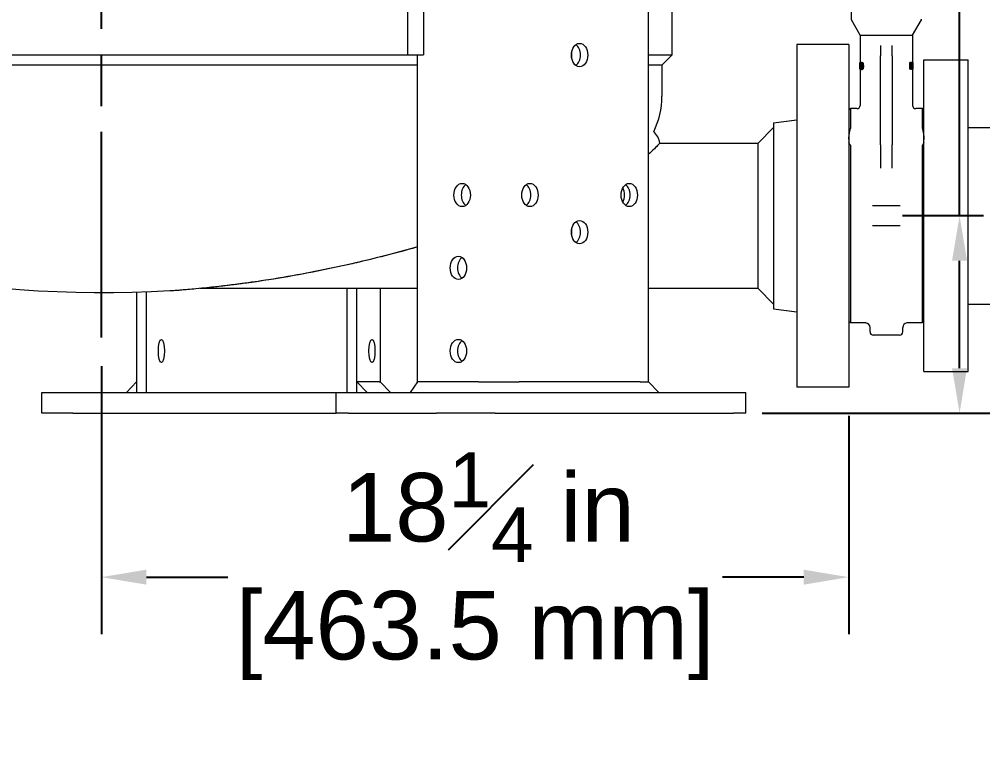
# Model space of a CAD drawing. Header units: inches. Extents: x 14 to 368, y 5 to 236.
# Drawn here: x 278.86 to 302.07, y 30.13 to 47.43 of the extents above; entities that cross this region are included whole.
import ezdxf

# ---------------------------------------------------------------- set-up
doc = ezdxf.new("R2010")
doc.units = ezdxf.units.IN
doc.header["$LTSCALE"] = 11
doc.header["$MEASUREMENT"] = 0
doc.linetypes.add('CHAIN', pattern=[0.7087, 0.4724, -0.0591, 0.1181, -0.0591])
doc.layers.add('Centerline', color=5, linetype='CHAIN', lineweight=25, true_color=0x0000ff)
doc.layers.add('Dimension (ANSI)', color=7, linetype='Continuous', lineweight=25)
doc.layers.add('Visible (ANSI)', color=7, linetype='Continuous', lineweight=50)
doc.styles.add('MEMCOR Medium', font='arial.ttf')
doc.dimstyles.new('Default (ANSI)', dxfattribs={"dimscale": 11, "dimtxt": 0.15, "dimasz": 0.098425, "dimexe": 0.125, "dimexo": 0.0625, "dimgap": 0.031496, "dimtad": 0, "dimtih": 1, "dimtoh": 1, "dimdec": 4, "dimrnd": 1e-08, "dimzin": 3, "dimdsep": 46, "dimlunit": 5, "dimtxsty": 'MEMCOR Medium', "dimcen": 0.09, "dimdle": 0.393701, "dimclrd": 256, "dimclre": 256, "dimclrt": 256, "dimadec": 0, "dimazin": 1, "dimtfac": 0.8, "dimtofl": 0, "dimtmove": 0, "dimatfit": 3, "dimfxl": 1, "dimfrac": 1, "dimtolj": 1, "dimtzin": 4, "dimlwd": -1, "dimlwe": -1, "dimarcsym": 0})

# ---------------------------------------------------------------- blocks, each defined once
blk = doc.blocks.new('*D28')
at = {"layer": 'Defpoints', "color": 0, "transparency": 16777216}
for p in [(228.48, 122.576), (280.341, 122.576), (262.91, 37.946)]:
    blk.add_point(p, dxfattribs=at)
at = {"layer": 'Dimension (ANSI)', "transparency": 16777216}
for p, q in [((279.653, 122.576), (227.105, 122.576)), ((228.48, 121.494), (228.48, 85.897)), ((228.48, 39.028), (228.48, 74.625)), ((262.223, 37.946), (227.105, 37.946))]:
    blk.add_line(p, q, dxfattribs=at)
for points in [[(228.299, 121.494), (228.66, 121.494), (228.48, 122.576)], [(228.299, 39.028), (228.66, 39.028), (228.48, 37.946)]]:
    blk.add_solid(points, dxfattribs=at)
at = {"layer": 'Dimension (ANSI)', "transparency": 16777216, "char_height": 1.65, "attachment_point": 5, "style": 'MEMCOR Medium'}
for s, insert in [('\\A1; \\fArial|b0|i0;\\H1.6500;84{\\H0.8x;\\S5#8;} in', (228.48, 81.958)), ('\\A1;[2149.6 mm]{\\P\\fArial|b0|i0;\\H1.6500;SHIPPING HEIGHT\\P\\fArial|b0|i0;\\H1.6500;REF.}', (228.48, 76.322))]:
    blk.add_mtext(s, dxfattribs=dict(at, insert=insert))
blk = doc.blocks.new('*D31')
at = {"layer": 'Defpoints', "color": 0, "transparency": 16777216}
for p in [(280.841, 39.767), (298.841, 38.571), (298.841, 33.998)]:
    blk.add_point(p, dxfattribs=at)
at = {"layer": 'Dimension (ANSI)', "transparency": 16777216}
for p, q in [((280.841, 39.079), (280.841, 32.623)), ((298.841, 37.883), (298.841, 32.623)), ((281.924, 33.998), (283.883, 33.998)), ((297.758, 33.998), (295.799, 33.998))]:
    blk.add_line(p, q, dxfattribs=at)
for points in [[(281.924, 34.178), (281.924, 33.818), (280.841, 33.998)], [(297.758, 34.178), (297.758, 33.818), (298.841, 33.998)]]:
    blk.add_solid(points, dxfattribs=at)
at = {"layer": 'Dimension (ANSI)', "transparency": 16777216, "char_height": 1.65, "attachment_point": 5, "style": 'MEMCOR Medium'}
for s, insert in [('\\A1; 18{\\H0.8x;\\S1#4;} in', (289.841, 35.681)), ('\\A1;[463.5 mm]', (289.841, 32.594))]:
    blk.add_mtext(s, dxfattribs=dict(at, insert=insert))
blk = doc.blocks.new('*D32')
at = {"layer": 'Defpoints', "color": 0, "transparency": 16777216}
for p in [(301.509, 42.696), (302.777, 42.696), (296.066, 37.946)]:
    blk.add_point(p, dxfattribs=at)
at = {"layer": 'Dimension (ANSI)', "transparency": 16777216}
for p, q in [((301.509, 42.696), (301.509, 48.29)), ((301.509, 48.29), (302.591, 48.29)), ((302.089, 42.696), (300.134, 42.696)), ((301.509, 39.028), (301.509, 41.613)), ((296.754, 37.946), (302.884, 37.946))]:
    blk.add_line(p, q, dxfattribs=at)
for points in [[(301.328, 41.613), (301.689, 41.613), (301.509, 42.696)], [(301.328, 39.028), (301.689, 39.028), (301.509, 37.946)]]:
    blk.add_solid(points, dxfattribs=at)
at = {"layer": 'Dimension (ANSI)', "transparency": 16777216, "char_height": 1.65, "attachment_point": 5, "style": 'MEMCOR Medium'}
for s, insert in [('\\A1; 4{\\H0.8x;\\S3#4;} in', (308.55, 49.971)), ('\\A1;[120.7 mm]', (308.55, 46.887))]:
    blk.add_mtext(s, dxfattribs=dict(at, insert=insert))

msp = doc.modelspace()

# ---------------------------------------------------------------- linework, layer by layer
at = {"layer": 'Centerline', "linetype": 'CHAIN', "ltscale": 0.952448}
msp.add_line((280.840911, 39.766936), (280.840911, 122.713456), dxfattribs=at)
at = {"layer": 'Visible (ANSI)', "linetype": 'Continuous', "lineweight": 18}
for p, q in [((288.213026, 59.59551), (288.213026, 46.57051)), ((288.599607, 59.59551), (288.599607, 46.57051)), ((294.591166, 46.57051), (294.591166, 53.273443)), ((294.016393, 38.69551), (294.016393, 52.887637)), ((298.899954, 47.632124), (298.899954, 47.425194)), ((299.11649, 47.044869), (298.902591, 47.415352)), ((300.376332, 47.044869), (300.59023, 47.415352)), ((299.11649, 47.044869), (300.376332, 47.044869)), ((299.11649, 47.044869), (299.11649, 46.386374)), ((300.376332, 47.044869), (300.376332, 46.382792)), ((292.169523, 46.477269), (292.169523, 46.651751)), ((297.590911, 46.82051), (297.590911, 38.57051)), ((298.840911, 46.82051), (297.590911, 46.82051)), ((298.840911, 46.82051), (298.840911, 38.57051)), ((299.608616, 46.790994), (299.608616, 46.543615)), ((299.884206, 46.543615), (299.884206, 46.790994)), ((271.118013, 46.57051), (288.213026, 46.57051)), ((288.213026, 46.57051), (288.599607, 46.57051)), ((288.457212, 38.69551), (288.457212, 46.57051)), ((292.159713, 46.57051), (292.169523, 46.57051)), ((294.016393, 46.57051), (294.591166, 46.57051)), ((294.340911, 46.32051), (294.590911, 46.57051)), ((299.608616, 45.629909), (299.608616, 46.543615)), ((299.884206, 46.543615), (299.884206, 45.629909)), ((300.651911, 38.94551), (300.651911, 46.44551)), ((300.651911, 46.44551), (301.714411, 46.44551)), ((301.714411, 38.94551), (301.714411, 46.44551)), ((288.457212, 46.32051), (271.29497, 46.32051)), ((294.340911, 46.32051), (294.016393, 46.32051)), ((294.340911, 46.32051), (294.340911, 45.571143)), ((299.104999, 46.221375), (299.104999, 46.382792)), ((299.104999, 46.382792), (299.113318, 46.382792)), ((299.104999, 46.221375), (299.11314, 46.221375)), ((299.11263, 46.308232), (299.11263, 46.307578)), ((299.11649, 46.217786), (299.11649, 45.352991)), ((299.117161, 46.386455), (299.129211, 46.386455)), ((299.117161, 46.217713), (299.129211, 46.217713)), ((299.12243, 46.306662), (299.12243, 46.307316)), ((299.12243, 46.307316), (299.134584, 46.307316)), ((299.12243, 46.306662), (299.134584, 46.306662)), ((299.134584, 46.307316), (299.134584, 46.306662)), ((299.154207, 46.386063), (299.167027, 46.386063)), ((299.154207, 46.217974), (299.167027, 46.217974)), ((300.307485, 46.221375), (300.307485, 46.382792)), ((300.320713, 46.382792), (300.307485, 46.382792)), ((300.320713, 46.221375), (300.307485, 46.221375)), ((300.320713, 46.382792), (300.337616, 46.382792)), ((300.320713, 46.382792), (300.320713, 46.221375)), ((300.337781, 46.221375), (300.320713, 46.221375)), ((300.330918, 46.23995), (300.330918, 46.364218)), ((300.338056, 46.364218), (300.330918, 46.364218)), ((300.330918, 46.23995), (300.338056, 46.23995)), ((300.354874, 46.250676), (300.342404, 46.250676)), ((300.361522, 46.363029), (300.361522, 46.382792)), ((300.373612, 46.382792), (300.361522, 46.382792)), ((300.361522, 46.221375), (300.361522, 46.241603)), ((300.373612, 46.221375), (300.361522, 46.221375)), ((300.373612, 46.382792), (300.373612, 46.221375)), ((300.373612, 46.382792), (300.379443, 46.382792)), ((300.377613, 46.221375), (300.373612, 46.221375)), ((300.376332, 46.221375), (300.376332, 45.352991)), ((300.377613, 46.221375), (300.377613, 46.360555)), ((300.386608, 46.221375), (300.377613, 46.221375)), ((300.386876, 46.382792), (300.379443, 46.382792)), ((300.387822, 46.221375), (300.386608, 46.221375)), ((300.386876, 46.382792), (300.387822, 46.382792)), ((300.386876, 46.382792), (300.386876, 46.254993)), ((300.387822, 46.221375), (300.387822, 46.382792)), ((299.608616, 44.403617), (299.608616, 45.629909)), ((299.884206, 45.629909), (299.884206, 44.403617)), ((298.840911, 45.23488), (298.880281, 45.27425)), ((298.880281, 45.27425), (298.880281, 44.80025)), ((299.037749, 45.27425), (298.880281, 45.27425)), ((300.612541, 45.27425), (300.455072, 45.27425)), ((300.612541, 44.80025), (300.612541, 45.27425)), ((300.651911, 45.23488), (300.612541, 45.27425)), ((296.655911, 44.44551), (297.030911, 44.82051)), ((297.030911, 44.936751), (297.590911, 45.00551)), ((297.030911, 44.936751), (297.030911, 40.45427)), ((301.714411, 44.82051), (302.776911, 44.82051)), ((294.291164, 44.44551), (296.655911, 44.44551)), ((296.655911, 40.94551), (296.655911, 44.44551)), ((298.880281, 44.393723), (298.880281, 40.11677)), ((299.608616, 44.403617), (299.608616, 44.195902)), ((299.884206, 44.195902), (299.884206, 44.403617)), ((300.612541, 40.11677), (300.612541, 44.393723)), ((299.608616, 44.195902), (299.608616, 43.839321)), ((299.884206, 43.839321), (299.884206, 44.195902)), ((300.078233, 42.93171), (299.414588, 42.93171)), ((292.169523, 42.214269), (292.169523, 42.388751)), ((299.414588, 42.45931), (300.078233, 42.45931)), ((281.684127, 40.863531), (281.684127, 38.44551)), ((281.925608, 38.44551), (281.925608, 40.87206)), ((282.491845, 40.900457), (282.491845, 40.88551)), ((288.457212, 40.94551), (283.209985, 40.94551)), ((286.755238, 40.94551), (286.755238, 38.44551)), ((286.996719, 38.44551), (286.996719, 40.94551)), ((287.557555, 40.94551), (287.557555, 38.69551)), ((296.655911, 40.94551), (294.016393, 40.94551)), ((296.655911, 40.94551), (297.030911, 40.57051)), ((297.030911, 40.45427), (297.590911, 40.38551)), ((301.714411, 40.57051), (302.776911, 40.57051)), ((298.840911, 40.15614), (298.880281, 40.11677)), ((300.651911, 40.15614), (300.612541, 40.11677)), ((299.25249, 40.11677), (298.880281, 40.11677)), ((299.352711, 39.900235), (299.352711, 40.00699)), ((300.140111, 39.900235), (300.140111, 40.00699)), ((300.612541, 40.11677), (300.240332, 40.11677)), ((300.061371, 39.821494), (299.431451, 39.821494)), ((300.651911, 38.94551), (301.714411, 38.94551)), ((281.684127, 38.69551), (281.442645, 38.44551)), ((281.684127, 38.69551), (281.684127, 38.44551)), ((286.996719, 38.69551), (287.2382, 38.44551)), ((286.996719, 38.44551), (286.996719, 38.69551)), ((287.534043, 38.69551), (286.996719, 38.69551)), ((287.534043, 38.69551), (287.557555, 38.69551)), ((287.557555, 38.69551), (287.807555, 38.44551)), ((288.457212, 38.69551), (288.280435, 38.44551)), ((289.92521, 38.69551), (288.457212, 38.69551)), ((289.92521, 38.69551), (290.901017, 38.69551)), ((293.814297, 38.69551), (290.901017, 38.69551)), ((293.814297, 38.69551), (294.016393, 38.69551)), ((294.016393, 38.69551), (294.266393, 38.44551)), ((298.840911, 38.57051), (297.590911, 38.57051)), ((279.40916, 38.44551), (280.150341, 38.44551)), ((279.40916, 37.94551), (279.40916, 38.44551)), ((280.150341, 38.44551), (286.496298, 38.44551)), ((286.496298, 38.44551), (286.789191, 38.44551)), ((286.496298, 37.94551), (286.496298, 38.44551)), ((286.789191, 38.44551), (288.910511, 38.44551)), ((288.910511, 38.44551), (290.324725, 38.44551)), ((290.324725, 38.44551), (296.066432, 38.44551)), ((296.066432, 38.44551), (296.359325, 38.44551)), ((296.359325, 37.94551), (296.359325, 38.44551)), ((280.150341, 37.94551), (279.40916, 37.94551)), ((280.150341, 37.94551), (286.496298, 37.94551)), ((286.789191, 37.94551), (286.496298, 37.94551)), ((286.789191, 37.94551), (288.910511, 37.94551)), ((290.324725, 37.94551), (288.910511, 37.94551)), ((290.324725, 37.94551), (296.066432, 37.94551)), ((296.359325, 37.94551), (296.066432, 37.94551))]:
    msp.add_line(p, q, dxfattribs=at)
for centre, radius, start, end in [((298.919639, 47.425194), 0.019685, 180, 210), ((300.573182, 47.425194), 0.019685, 330, 0), ((292.410911, 45.571143), 1.93, 333.7487079, 0), ((299.037749, 45.352991), 0.07874, 270, 0), ((300.455072, 45.352991), 0.07874, 180, 270), ((293.818144, 44.362806), 0.480196, 9.9175088, 47.6137449), ((280.840911, 68.16051), 27.31, 243.1173771, 273.465736), ((299.242475, 40.00699), 0.110236, 0, 84.7872163), ((300.250347, 40.00699), 0.110236, 95.2127837, 180), ((299.431451, 39.900235), 0.07874, 180, 270), ((300.061371, 39.900235), 0.07874, 270, 0)]:
    msp.add_arc(centre, radius, start, end, dxfattribs=at)
for centre, major_axis, ratio in [((292.357657, 46.56451), (0, -0.28), 0.707106781), ((289.52923, 43.19551), (0, 0.28), 0.707106781), ((291.161232, 43.19551), (0, -0.28), 0.707106781), ((293.554082, 43.19551), (0, -0.28), 0.707106781), ((292.357657, 42.30151), (0, -0.28), 0.707106781), ((289.439383, 41.44151), (0, -0.28), 0.707106781), ((282.285108, 39.44151), (0, -0.28), 0.258819045), ((287.356219, 39.44151), (0, -0.28), 0.258819045), ((289.439383, 39.44151), (0, -0.28), 0.707106781)]:
    msp.add_ellipse(centre, major_axis=major_axis, ratio=ratio, dxfattribs=at)
for centre, major_axis, ratio, start_param, end_param in [((292.18088, 46.56451), (0, 0.28), 0.707106781, 3.604362771, 5.820415189), ((299.746411, 46.134938), (0, -1.250555), 0.513157895, 1.639970843, 1.752203535), ((299.746411, 46.175769), (0, -1.261514), 0.508700102, 1.633638122, 1.735648977), ((289.706007, 43.19551), (0, -0.28), 0.707106781, 3.604362771, 5.820415189), ((290.984456, 43.19551), (0, 0.28), 0.707106781, 3.604362771, 5.820415189), ((293.377305, 43.19551), (0, 0.28), 0.707106781, 3.604362771, 5.820415189), ((293.24154, 43.19551), (0, -0.28), 0.707106781, 0.909644844, 2.23194781), ((292.18088, 42.30151), (0, 0.28), 0.707106781, 3.604362771, 5.820415189), ((289.61616, 41.44151), (0, -0.28), 0.707106781, 3.604362771, 5.820415189), ((289.61616, 39.44151), (0, -0.28), 0.707106781, 3.604362771, 5.820415189)]:
    msp.add_ellipse(centre, major_axis=major_axis, ratio=ratio, start_param=start_param, end_param=end_param, dxfattribs=at)
for points, knots in [([(299.11263, 46.307578), (299.111826, 46.305098), (299.111142, 46.301974), (299.109976, 46.293681), (299.109632, 46.289198), (299.109093, 46.280064), (299.108933, 46.274511), (299.10889, 46.267778), (299.108887, 46.26688), (299.108887, 46.265981)], [-0.1141172622, -0.1141172622, -0.1141172622, -0.1141172622, -0.0842587002, -0.0842587002, -0.0513865415, -0.0513865415, -0.006850061, -0.006850061, 0, 0, 0, 0]), ([(299.108887, 46.265981), (299.108887, 46.259528), (299.109008, 46.253266), (299.109471, 46.243444), (299.109781, 46.23815), (299.110509, 46.232488), (299.110571, 46.232028), (299.110636, 46.231578)], [-0.1461756308, -0.1461756308, -0.1461756308, -0.1461756308, -0.0598500583, -0.0598500583, -0.0049709643, -0.0049709643, 0, 0, 0, 0]), ([(299.117161, 46.386455), (299.115836, 46.386455), (299.114624, 46.385566), (299.112339, 46.380769), (299.111606, 46.377073), (299.110582, 46.370581), (299.11017, 46.366714), (299.109576, 46.357672), (299.109419, 46.352783), (299.109356, 46.346418), (299.109351, 46.345181), (299.109351, 46.343942)], [-0.1536293437, -0.1536293437, -0.1536293437, -0.1536293437, -0.1228049665, -0.1228049665, -0.0869939826, -0.0869939826, -0.0486652906, -0.0486652906, -0.0094351985, -0.0094351985, 0, 0, 0, 0]), ([(299.109351, 46.343942), (299.109351, 46.339993), (299.109404, 46.336027), (299.10971, 46.327634), (299.10996, 46.324588), (299.110648, 46.317442), (299.111399, 46.313139), (299.112377, 46.309182), (299.112502, 46.308701), (299.11263, 46.308232)], [-0.08932101617, -0.08932101617, -0.08932101617, -0.08932101617, -0.07483779907, -0.07483779907, -0.05722986239, -0.05722986239, -0.00716309332, -0.00716309332, 0, 0, 0, 0]), ([(299.110636, 46.231578), (299.111263, 46.227178), (299.112048, 46.223958), (299.113753, 46.219912), (299.114873, 46.218037), (299.116836, 46.217725), (299.116998, 46.217713), (299.117161, 46.217713)], [-0.1691626252, -0.1691626252, -0.1691626252, -0.1691626252, -0.0777692258, -0.0777692258, -0.0063317527, -0.0063317527, 0, 0, 0, 0]), ([(299.111782, 46.26755), (299.111782, 46.271746), (299.111857, 46.275902), (299.112148, 46.282436), (299.112362, 46.286352), (299.113327, 46.295251), (299.113992, 46.299024), (299.114824, 46.302084)], [-0.145313892, -0.145313892, -0.145313892, -0.145313892, -0.0821291141, -0.0821291141, -0.0427189987, -0.0427189987, 0, 0, 0, 0]), ([(299.117213, 46.233802), (299.116377, 46.233802), (299.115601, 46.234502), (299.114256, 46.237674), (299.113721, 46.239906), (299.112849, 46.245322), (299.112455, 46.248713), (299.111893, 46.257698), (299.111782, 46.262591), (299.111782, 46.26755)], [-0.1550472175, -0.1550472175, -0.1550472175, -0.1550472175, -0.1129977614, -0.1129977614, -0.0739776979, -0.0739776979, -0.0377925087, -0.0377925087, 0, 0, 0, 0]), ([(299.112362, 46.346428), (299.112362, 46.349774), (299.112441, 46.353085), (299.112812, 46.358719), (299.113055, 46.360954), (299.113644, 46.364486), (299.114084, 46.366654), (299.115495, 46.369874), (299.116292, 46.370497), (299.117135, 46.370497)], [-0.1536802807, -0.1536802807, -0.1536802807, -0.1536802807, -0.1054045023, -0.1054045023, -0.0655494309, -0.0655494309, -0.0327672109, -0.0327672109, 0, 0, 0, 0]), ([(299.114966, 46.322882), (299.114351, 46.324838), (299.113784, 46.327222), (299.11293, 46.332829), (299.112739, 46.335194), (299.112437, 46.339923), (299.112362, 46.343162), (299.112362, 46.346428)], [-0.05396570063, -0.05396570063, -0.05396570063, -0.05396570063, -0.03889905243, -0.03889905243, -0.02488516173, -0.02488516173, 0, 0, 0, 0]), ([(299.114824, 46.302084), (299.115656, 46.300204), (299.11654, 46.298345), (299.118116, 46.295285), (299.118901, 46.293696), (299.119546, 46.292012)], [-0.06500045447, -0.06500045447, -0.06500045447, -0.06500045447, -0.02633218557, -0.02633218557, 0, 0, 0, 0]), ([(299.119518, 46.31281), (299.118311, 46.314606), (299.117287, 46.316943), (299.116039, 46.319857), (299.115385, 46.321588), (299.114966, 46.322882)], [-0.02960767944, -0.02960767944, -0.02960767944, -0.02960767944, -0.02043190857, -0.02043190857, 0, 0, 0, 0]), ([(299.117135, 46.370497), (299.117605, 46.370497), (299.118091, 46.370317), (299.11902, 46.369501), (299.119462, 46.36891), (299.120719, 46.366443), (299.121279, 46.364318), (299.122131, 46.360477), (299.122532, 46.35796), (299.123121, 46.351925), (299.123257, 46.348562), (299.123257, 46.34512)], [-0.08601593887, -0.08601593887, -0.08601593887, -0.08601593887, -0.07603679982, -0.07603679982, -0.06702545778, -0.06702545778, -0.04976913906, -0.04976913906, -0.02622692313, -0.02622692313, 0, 0, 0, 0]), ([(299.128855, 46.345381), (299.128855, 46.350152), (299.128657, 46.354833), (299.12777, 46.363644), (299.127124, 46.367511), (299.1256, 46.374018), (299.124456, 46.378044), (299.121237, 46.384418), (299.119589, 46.385922), (299.117756, 46.386416), (299.117456, 46.386455), (299.117161, 46.386455)], [-0.2557186719, -0.2557186719, -0.2557186719, -0.2557186719, -0.1900111788, -0.1900111788, -0.1261001293, -0.1261001293, -0.0688411736, -0.0688411736, -0.0114470062, -0.0114470062, 0, 0, 0, 0]), ([(299.117161, 46.217713), (299.118583, 46.217713), (299.120109, 46.218758), (299.123152, 46.223615), (299.124572, 46.227152), (299.126991, 46.235739), (299.127963, 46.240241), (299.12942, 46.250721), (299.129842, 46.256363), (299.130001, 46.263648), (299.130015, 46.26501), (299.130015, 46.266373)], [-0.2086678201, -0.2086678201, -0.2086678201, -0.2086678201, -0.1532123958, -0.1532123958, -0.1001488757, -0.1001488757, -0.0556820802, -0.0556820802, -0.0103864373, -0.0103864373, 0, 0, 0, 0]), ([(299.124005, 46.26428), (299.124005, 46.259689), (299.123839, 46.255098), (299.12309, 46.247585), (299.122629, 46.244699), (299.121564, 46.24014), (299.120892, 46.237865), (299.119072, 46.234477), (299.118119, 46.233802), (299.117213, 46.233802)], [-0.1623138896, -0.1623138896, -0.1623138896, -0.1623138896, -0.1095607897, -0.1095607897, -0.0688713883, -0.0688713883, -0.0350849376, -0.0350849376, 0, 0, 0, 0]), ([(299.123257, 46.34512), (299.123257, 46.339653), (299.123063, 46.334225), (299.122409, 46.327167), (299.122227, 46.325683), (299.121364, 46.319822), (299.120425, 46.315975), (299.119518, 46.31281)], [-0.08510953475, -0.08510953475, -0.08510953475, -0.08510953475, -0.05284300658, -0.05284300658, -0.04033058541, -0.04033058541, 0, 0, 0, 0]), ([(299.119546, 46.292012), (299.120614, 46.289374), (299.121759, 46.286182), (299.122917, 46.280948), (299.123287, 46.27887), (299.123893, 46.272133), (299.124005, 46.268129), (299.124005, 46.26428)], [-0.1111461783, -0.1111461783, -0.1111461783, -0.1111461783, -0.05471455, -0.05471455, -0.0293267903, -0.0293267903, 0, 0, 0, 0]), ([(299.12243, 46.307316), (299.123574, 46.309723), (299.124673, 46.3128), (299.126626, 46.320688), (299.127354, 46.325112), (299.128414, 46.333805), (299.128757, 46.338395), (299.128849, 46.343926), (299.128855, 46.344653), (299.128855, 46.345381)], [-0.1138527167, -0.1138527167, -0.1138527167, -0.1138527167, -0.0784029665, -0.0784029665, -0.0422240426, -0.0422240426, -0.0055480575, -0.0055480575, 0, 0, 0, 0]), ([(299.130015, 46.266373), (299.130015, 46.271467), (299.129829, 46.276586), (299.128875, 46.286289), (299.128197, 46.289834), (299.126216, 46.298043), (299.12464, 46.302124), (299.122883, 46.305773), (299.122656, 46.306226), (299.12243, 46.306662)], [-0.1221093788, -0.1221093788, -0.1221093788, -0.1221093788, -0.0927688771, -0.0927688771, -0.0627627862, -0.0627627862, -0.0080944626, -0.0080944626, 0, 0, 0, 0]), ([(299.129211, 46.386455), (299.130861, 46.386455), (299.132692, 46.385287), (299.136126, 46.379352), (299.137341, 46.375632), (299.138672, 46.370545), (299.139113, 46.368543), (299.139496, 46.366385)], [0, 0, 0, 0, 0.0629029327, 0.0629029327, 0.1191468834, 0.1191468834, 0.1515225507, 0.1515225507, 0.1515225507, 0.1515225507]), ([(299.139568, 46.237615), (299.139372, 46.236717), (299.139168, 46.235842), (299.138111, 46.231577), (299.136763, 46.226938), (299.134024, 46.221419), (299.133064, 46.220028), (299.13111, 46.218139), (299.130137, 46.217713), (299.129211, 46.217713)], [0.07978223139, 0.07978223139, 0.07978223139, 0.07978223139, 0.08868168646, 0.08868168646, 0.12431630364, 0.12431630364, 0.14326840048, 0.14326840048, 0.16323731991, 0.16323731991, 0.16323731991, 0.16323731991]), ([(299.154207, 46.386063), (299.152456, 46.386063), (299.15074, 46.385681), (299.147649, 46.383911), (299.146266, 46.382633), (299.143239, 46.378309), (299.141783, 46.374926), (299.13926, 46.366074), (299.138138, 46.360101), (299.135915, 46.339758), (299.13538, 46.325113), (299.13521, 46.307602), (299.135197, 46.304774), (299.135197, 46.301953)], [-0.3801318768, -0.3801318768, -0.3801318768, -0.3801318768, -0.3249989359, -0.3249989359, -0.275383658, -0.275383658, -0.2074117229, -0.2074117229, -0.1335000116, -0.1335000116, -0.0214961858, -0.0214961858, 0, 0, 0, 0]), ([(299.135197, 46.301953), (299.135197, 46.277494), (299.136161, 46.260724), (299.138711, 46.240863), (299.139855, 46.236038), (299.141917, 46.228888), (299.143367, 46.22556), (299.147217, 46.220132), (299.149605, 46.218658), (299.152819, 46.218035), (299.15351, 46.217974), (299.154207, 46.217974)], [-0.1832676524, -0.1832676524, -0.1832676524, -0.1832676524, -0.1373645053, -0.1373645053, -0.1073671325, -0.1073671325, -0.0650734625, -0.0650734625, -0.0137924102, -0.0137924102, 0, 0, 0, 0]), ([(299.142669, 46.301953), (299.142669, 46.318242), (299.143002, 46.328114), (299.143407, 46.338424), (299.14386, 46.345257), (299.144725, 46.351137)], [-0.07933379537, -0.07933379537, -0.07933379537, -0.07933379537, -0.04865188727, -0.04865188727, 0, 0, 0, 0]), ([(299.144676, 46.253292), (299.143473, 46.261783), (299.143166, 46.26998), (299.142747, 46.282563), (299.142669, 46.292967), (299.142669, 46.301953)], [-0.09578138683, -0.09578138683, -0.09578138683, -0.09578138683, -0.06847105994, -0.06847105994, 0, 0, 0, 0]), ([(299.154207, 46.235895), (299.153342, 46.235895), (299.152479, 46.236059), (299.150911, 46.236819), (299.150195, 46.237366), (299.148991, 46.238785), (299.147942, 46.240208), (299.145895, 46.24616), (299.14519, 46.249598), (299.144676, 46.253292)], [-0.1510187343, -0.1510187343, -0.1510187343, -0.1510187343, -0.1044144169, -0.1044144169, -0.0629812483, -0.0629812483, -0.0303158697, -0.0303158697, 0, 0, 0, 0]), ([(299.144725, 46.351137), (299.145285, 46.354914), (299.146043, 46.358463), (299.148082, 46.364001), (299.149076, 46.36539), (299.15118, 46.367624), (299.152689, 46.368142), (299.154207, 46.368142)], [-0.06448828653, -0.06448828653, -0.06448828653, -0.06448828653, -0.04668227227, -0.04668227227, -0.03004407262, -0.03004407262, 0, 0, 0, 0]), ([(299.178461, 46.302084), (299.178461, 46.320043), (299.177547, 46.338471), (299.173842, 46.358684), (299.172466, 46.36467), (299.168695, 46.374517), (299.166714, 46.378063), (299.161851, 46.383782), (299.159058, 46.385354), (299.155608, 46.386001), (299.154904, 46.386063), (299.154207, 46.386063)], [-0.3239172211, -0.3239172211, -0.3239172211, -0.3239172211, -0.1664783001, -0.1664783001, -0.1119193821, -0.1119193821, -0.0670755868, -0.0670755868, -0.0137771835, -0.0137771835, 0, 0, 0, 0]), ([(299.154207, 46.368142), (299.155741, 46.368142), (299.15734, 46.367614), (299.159526, 46.365466), (299.160686, 46.364102), (299.163089, 46.35843), (299.163983, 46.355043), (299.164657, 46.351399)], [-0.1293905148, -0.1293905148, -0.1293905148, -0.1293905148, -0.0619247598, -0.0619247598, -0.0303163466, -0.0303163466, 0, 0, 0, 0]), ([(299.154207, 46.217974), (299.155969, 46.217974), (299.157783, 46.218367), (299.161249, 46.220149), (299.162889, 46.221443), (299.166721, 46.225874), (299.168732, 46.229421), (299.172187, 46.238324), (299.173931, 46.244409), (299.177419, 46.266026), (299.178205, 46.280796), (299.178443, 46.296855), (299.178461, 46.299472), (299.178461, 46.302084)], [-0.3720378484, -0.3720378484, -0.3720378484, -0.3720378484, -0.3166492764, -0.3166492764, -0.2660673202, -0.2660673202, -0.1941018447, -0.1941018447, -0.1224254228, -0.1224254228, -0.0199025891, -0.0199025891, 0, 0, 0, 0]), ([(299.164717, 46.2529), (299.164057, 46.249214), (299.163171, 46.245775), (299.160833, 46.240213), (299.159685, 46.238754), (299.157341, 46.236444), (299.155748, 46.235895), (299.154207, 46.235895)], [-0.06540678645, -0.06540678645, -0.06540678645, -0.06540678645, -0.0477804659, -0.0477804659, -0.03047547375, -0.03047547375, 0, 0, 0, 0]), ([(299.157338, 46.351137), (299.156462, 46.345308), (299.156001, 46.338543), (299.155521, 46.326761), (299.155238, 46.316905), (299.155238, 46.301953)], [0, 0, 0, 0, 0.04825198328, 0.04825198328, 0.09067421352, 0.09067421352, 0.09067421352, 0.09067421352]), ([(299.155238, 46.301953), (299.155238, 46.292976), (299.155318, 46.282586), (299.155746, 46.269986), (299.15606, 46.261784), (299.157289, 46.253292)], [0, 0, 0, 0, 0.0684075571, 0.0684075571, 0.09591455193, 0.09591455193, 0.09591455193, 0.09591455193]), ([(299.157289, 46.253292), (299.157816, 46.249577), (299.158542, 46.246123), (299.159963, 46.242097), (299.160368, 46.241177), (299.160745, 46.240445)], [0, 0, 0, 0, 0.0305041282, 0.0305041282, 0.04275087085, 0.04275087085, 0.04275087085, 0.04275087085]), ([(299.160751, 46.363578), (299.160389, 46.362879), (299.160013, 46.36203), (299.158625, 46.358188), (299.157888, 46.354767), (299.157338, 46.351137)], [0.04125385006, 0.04125385006, 0.04125385006, 0.04125385006, 0.04708852161, 0.04708852161, 0.06283535863, 0.06283535863, 0.06283535863, 0.06283535863]), ([(299.164657, 46.351399), (299.165164, 46.348654), (299.165565, 46.345756), (299.166399, 46.338175), (299.166789, 46.332681), (299.167196, 46.321408), (299.167284, 46.317773), (299.167373, 46.312218), (299.167396, 46.310251), (299.167419, 46.307265), (299.167424, 46.306241), (299.16743, 46.304692), (299.167432, 46.304166), (299.167433, 46.303122), (299.167434, 46.302603), (299.167434, 46.302084)], [-0.1533542846, -0.1533542846, -0.1533542846, -0.1533542846, -0.1169112081, -0.1169112081, -0.0581132548, -0.0581132548, -0.0307155776, -0.0307155776, -0.0157584577, -0.0157584577, -0.0079577277, -0.0079577277, -0.0039556054, -0.0039556054, 0, 0, 0, 0]), ([(299.167434, 46.302084), (299.167434, 46.286364), (299.167023, 46.277002), (299.166402, 46.26568), (299.165795, 46.258778), (299.164717, 46.2529)], [-0.08724198586, -0.08724198586, -0.08724198586, -0.08724198586, -0.04883190184, -0.04883190184, 0, 0, 0, 0]), ([(299.167027, 46.386063), (299.170002, 46.386063), (299.173114, 46.384981), (299.178435, 46.37999), (299.180576, 46.376858), (299.183848, 46.369695), (299.185719, 46.364776), (299.189162, 46.348651), (299.190237, 46.339653), (299.191582, 46.321436), (299.191842, 46.311606), (299.191842, 46.302084)], [0, 0, 0, 0, 0.0577617192, 0.0577617192, 0.102817043, 0.102817043, 0.1359534885, 0.1359534885, 0.1693212392, 0.1693212392, 0.2050002, 0.2050002, 0.2050002, 0.2050002]), ([(299.191842, 46.302084), (299.191842, 46.287862), (299.191285, 46.272202), (299.18791, 46.247045), (299.185957, 46.24024), (299.182791, 46.231339), (299.180848, 46.227528), (299.176823, 46.222256), (299.17492, 46.220602), (299.170983, 46.218433), (299.168974, 46.217974), (299.167027, 46.217974)], [0, 0, 0, 0, 0.108371526, 0.108371526, 0.1988408987, 0.1988408987, 0.2968555507, 0.2968555507, 0.3766860891, 0.3766860891, 0.4592203479, 0.4592203479, 0.4592203479, 0.4592203479]), ([(300.330918, 46.240551), (300.331278, 46.240635), (300.331635, 46.240729), (300.335195, 46.241785), (300.336931, 46.243257), (300.339398, 46.245511), (300.340976, 46.247748), (300.342404, 46.250676)], [0.037464592, 0.037464592, 0.037464592, 0.037464592, 0.0448089242, 0.0448089242, 0.1115453099, 0.1115453099, 0.2719365417, 0.2719365417, 0.2719365417, 0.2719365417]), ([(300.341729, 46.354538), (300.340043, 46.357418), (300.338208, 46.359611), (300.335122, 46.361959), (300.333529, 46.362967), (300.330937, 46.363601)], [0, 0, 0, 0, 0.04501807642, 0.04501807642, 0.06928832751, 0.06928832751, 0.06928832751, 0.06928832751]), ([(300.358817, 46.369973), (300.356922, 46.37395), (300.354693, 46.376734), (300.350683, 46.38007), (300.347447, 46.382469), (300.338817, 46.382782), (300.338219, 46.382792), (300.337616, 46.382792)], [-0.4054870068, -0.4054870068, -0.4054870068, -0.4054870068, -0.1720593768, -0.1720593768, -0.0118159131, -0.0118159131, 0, 0, 0, 0]), ([(300.337781, 46.221375), (300.34263, 46.221375), (300.346428, 46.222042), (300.351392, 46.224453), (300.354495, 46.226466), (300.358222, 46.233319), (300.358481, 46.233815), (300.358735, 46.234325)], [-0.2585337949, -0.2585337949, -0.2585337949, -0.2585337949, -0.1072764287, -0.1072764287, -0.0075589036, -0.0075589036, 0, 0, 0, 0]), ([(300.338056, 46.364218), (300.343522, 46.364218), (300.34628, 46.362807), (300.350074, 46.360417), (300.352245, 46.357972), (300.354213, 46.354538)], [-0.08470992841, -0.08470992841, -0.08470992841, -0.08470992841, -0.05357632567, -0.05357632567, 0, 0, 0, 0]), ([(300.354874, 46.250676), (300.352111, 46.244894), (300.349323, 46.243014), (300.344938, 46.24051), (300.341494, 46.23995), (300.338056, 46.23995)], [-0.09793341711, -0.09793341711, -0.09793341711, -0.09793341711, -0.06763440422, -0.06763440422, 0, 0, 0, 0]), ([(300.349635, 46.302215), (300.349635, 46.311862), (300.34927, 46.321714), (300.347553, 46.335907), (300.346681, 46.340735), (300.344444, 46.348799), (300.343184, 46.35196), (300.341729, 46.354538)], [0, 0, 0, 0, 0.0735114297, 0.0735114297, 0.1167473705, 0.1167473705, 0.1558115949, 0.1558115949, 0.1558115949, 0.1558115949]), ([(300.342404, 46.250676), (300.344064, 46.253947), (300.345431, 46.257993), (300.347894, 46.269154), (300.34854, 46.275491), (300.349444, 46.28729), (300.349635, 46.294874), (300.349635, 46.302215)], [0, 0, 0, 0, 0.0463353953, 0.0463353953, 0.1050802055, 0.1050802055, 0.194042683, 0.194042683, 0.194042683, 0.194042683]), ([(300.354213, 46.354538), (300.355723, 46.351806), (300.357015, 46.348425), (300.359169, 46.340167), (300.359974, 46.335496), (300.361606, 46.321561), (300.361958, 46.311786), (300.361958, 46.302215)], [-0.1557488813, -0.1557488813, -0.1557488813, -0.1557488813, -0.1144118228, -0.1144118228, -0.0729332453, -0.0729332453, 0, 0, 0, 0]), ([(300.361958, 46.302215), (300.361958, 46.295207), (300.361788, 46.28799), (300.360962, 46.276215), (300.36035, 46.269904), (300.357982, 46.258433), (300.35659, 46.254128), (300.354874, 46.250676)], [-0.1853572507, -0.1853572507, -0.1853572507, -0.1853572507, -0.1063770065, -0.1063770065, -0.0488193493, -0.0488193493, 0, 0, 0, 0]), ([(300.358735, 46.234325), (300.360447, 46.237932), (300.361887, 46.242305), (300.364628, 46.253823), (300.365572, 46.260376), (300.367389, 46.275359), (300.36797, 46.286245), (300.368107, 46.298996), (300.368115, 46.300474), (300.368115, 46.301953)], [-0.1693931734, -0.1693931734, -0.1693931734, -0.1693931734, -0.1372876788, -0.1372876788, -0.0972508439, -0.0972508439, -0.0112670134, -0.0112670134, 0, 0, 0, 0]), ([(300.368115, 46.301953), (300.368115, 46.310334), (300.367909, 46.31877), (300.367015, 46.332567), (300.366387, 46.339821), (300.363785, 46.355601), (300.362039, 46.362362), (300.359454, 46.368581), (300.35914, 46.36929), (300.358817, 46.369973)], [-0.2502821813, -0.2502821813, -0.2502821813, -0.2502821813, -0.1512767907, -0.1512767907, -0.0820494976, -0.0820494976, -0.0097228705, -0.0097228705, 0, 0, 0, 0]), ([(300.376332, 46.386374), (300.377396, 46.386111), (300.378379, 46.385185), (300.37934, 46.383167), (300.379423, 46.382983), (300.379504, 46.382793)], [-0.14834407624, -0.14834407624, -0.14834407624, -0.14834407624, -0.12280496648, -0.12280496648, -0.12031228046, -0.12031228046, -0.12031228046, -0.12031228046]), ([(294.291164, 44.44551), (294.291164, 44.44551), (294.273419, 44.424858), (294.237285, 44.386355), (294.210406, 44.357713), (294.173433, 44.319459), (294.125631, 44.274255), (294.093738, 44.244096), (294.057371, 44.211208), (294.016394, 44.176611)], [0, 0, 0, 0, 0.03671225399, 0.03671225399, 0.03671225399, 0.06402086639, 0.06402086639, 0.06402086639, 0.08224130501, 0.08224130501, 0.08224130501, 0.08224130501]), ([(298.878748, 44.397473), (298.874271, 44.401055), (298.870092, 44.405014), (298.852928, 44.424482), (298.844049, 44.444427), (298.840911, 44.467849)], [1.4946483084, 1.4946483084, 1.4946483084, 1.4946483084, 1.5722050193, 1.5722050193, 1.8428130106, 1.8428130106, 1.8428130106, 1.8428130106]), ([(298.878748, 44.397473), (298.878882, 44.397366), (298.879009, 44.397249), (298.879497, 44.39673), (298.879789, 44.396243), (298.880181, 44.395098), (298.880281, 44.394441), (298.880281, 44.393723)], [0.17542329447, 0.17542329447, 0.17542329447, 0.17542329447, 0.17777402468, 0.17777402468, 0.18504069699, 0.18504069699, 0.1923073693, 0.1923073693, 0.1923073693, 0.1923073693]), ([(300.612541, 44.393723), (300.612541, 44.394441), (300.612641, 44.395098), (300.613033, 44.396243), (300.613325, 44.39673), (300.613812, 44.397249), (300.613939, 44.397366), (300.614074, 44.397473)], [0.06442461054, 0.06442461054, 0.06442461054, 0.06442461054, 0.07169128284, 0.07169128284, 0.07895795515, 0.07895795515, 0.08130868536, 0.08130868536, 0.08130868536, 0.08130868536]), ([(300.651911, 44.467849), (300.648773, 44.444427), (300.639894, 44.424482), (300.62273, 44.405014), (300.618551, 44.401055), (300.614074, 44.397473)], [1.9978764398, 1.9978764398, 1.9978764398, 1.9978764398, 2.2684844311, 2.2684844311, 2.3460411421, 2.3460411421, 2.3460411421, 2.3460411421]), ([(288.457211, 41.947904), (288.001315, 41.817944), (287.523366, 41.692946), (287.038119, 41.57922), (286.623965, 41.482156), (286.204509, 41.393217), (285.789163, 41.314502), (285.480205, 41.255949), (285.17351, 41.203018), (284.873124, 41.155993), (284.649681, 41.121014), (284.429729, 41.089292), (284.215073, 41.06078), (284.134261, 41.050046), (284.054201, 41.039766), (283.975002, 41.029932), (283.90607, 41.021373), (283.83866, 41.013251), (283.768905, 41.005109), (283.648945, 40.991106), (283.523417, 40.977256), (283.397598, 40.964257), (283.304008, 40.954588), (283.210247, 40.945384), (283.118701, 40.936849), (283.050604, 40.9305), (282.983705, 40.924517), (282.919097, 40.918959), (282.871038, 40.914825), (282.824241, 40.910926), (282.7793, 40.907288), (282.745869, 40.904581), (282.713659, 40.902034), (282.682458, 40.899617), (282.6366, 40.896065), (282.589151, 40.892523), (282.552754, 40.889875), (282.517234, 40.88729), (282.491845, 40.88551), (282.491845, 40.88551)], [0.5389185809, 0.5389185809, 0.5389185809, 0.5389185809, 0.6453529518, 0.6453529518, 0.6453529518, 0.7361938393, 0.7361938393, 0.7361938393, 0.8037663339, 0.8037663339, 0.8037663339, 0.8540305063, 0.8540305063, 0.8540305063, 0.8729534906, 0.8729534906, 0.8729534906, 0.8894233642, 0.8894233642, 0.8894233642, 0.9177469603, 0.9177469603, 0.9177469603, 0.9388156232, 0.9388156232, 0.9388156232, 0.9544876642, 0.9544876642, 0.9544876642, 0.9661453983, 0.9661453983, 0.9661453983, 0.974817068, 0.974817068, 0.974817068, 0.987562331, 0.987562331, 0.987562331, 1, 1, 1, 1]), ([(288.457212, 41.946983), (288.117018, 41.849546), (287.776143, 41.758062), (286.635477, 41.473494), (285.832048, 41.308295), (284.423207, 41.08104), (283.815038, 41.003992), (283.213358, 40.945836)], [3.295381977, 3.295381977, 3.295381977, 3.295381977, 6.01236444, 6.01236444, 12.383234103, 12.383234103, 17.228359858, 17.228359858, 17.228359858, 17.228359858]), ([(299.252488, 40.116773), (299.252486, 40.116774), (299.253485, 40.117526), (299.255524, 40.119047), (299.255559, 40.119072), (299.255594, 40.119098)], [0.2736355251, 0.2736355251, 0.2736355251, 0.2736355251, 0.5474396455, 0.5474396455, 0.5521135014, 0.5521135014, 0.5521135014, 0.5521135014]), ([(300.237228, 40.119098), (300.237263, 40.119072), (300.237297, 40.119047), (300.238155, 40.118407), (300.238806, 40.117918), (300.239984, 40.117032), (300.240333, 40.116772), (300.240334, 40.116773)], [-0.0046628885, -0.0046628885, -0.0046628885, -0.0046628885, 0, 0, 0.1121373596, 0.1121373596, 0.2736355267, 0.2736355267, 0.2736355267, 0.2736355267])]:
    msp.add_open_spline(points, degree=3, knots=knots, dxfattribs=at)
for points in [[(299.123773, 46.272974), (299.123742, 46.271179), (299.123727, 46.269368), (299.123727, 46.26755)], [(299.123727, 46.26755), (299.123727, 46.264312), (299.123776, 46.261103), (299.123891, 46.257988)], [(299.135223, 46.308714), (299.135012, 46.308225), (299.134798, 46.307759), (299.134584, 46.307316)], [(299.134584, 46.306662), (299.134789, 46.306273), (299.134997, 46.305869), (299.135204, 46.30545)], [(300.379682, 46.221375), (300.378963, 46.219761), (300.377924, 46.218145), (300.376332, 46.217786)], [(298.880281, 44.80025), (298.880281, 44.799777), (298.880208, 44.799241), (298.880063, 44.798656)], [(300.612759, 44.798656), (300.612614, 44.799241), (300.612541, 44.799777), (300.612541, 44.80025)]]:
    msp.add_open_spline(points, degree=3, dxfattribs=at)
for points, weights in [([(298.840911, 44.534607), (298.847111, 44.665622), (298.880063, 44.798656)], [1, 1.00263245458, 1.00001729957]), ([(300.612759, 44.798656), (300.64571, 44.665622), (300.651911, 44.534607)], [1.00001729957, 1.00263245458, 1])]:
    msp.add_rational_spline(points, weights, degree=2, dxfattribs=at)

# ---------------------------------------------------------------- dimensions: what is measured, and where the dimension line sits
at = {"layer": 'Dimension (ANSI)'}
for base, p1, p2, angle, text, override, picture, middle in [((228.479769, 122.57631), (262.910254, 37.94551), (280.340911, 122.57631), 90, ' \\fArial|b0|i0;\\H1.6500;<> in\\X[2149.6 mm]{\\P\\fArial|b0|i0;\\H1.6500;SHIPPING HEIGHT\\P\\fArial|b0|i0;\\H1.6500;REF.}', {"dimgap": 0.031496, "dimdec": 4, "dimpost": '', "dimtol": 0, "dimlim": 0, "dimtp": 0, "dimtm": 0, "dimtdec": 2, "dimatfit": 1}, '*D28', (228.479769, 80.26091)), ((301.508621, 42.69551), (296.066432, 37.94551), (302.776911, 42.69551), 270, ' <> in\\X[120.7 mm]', {"dimgap": 0.031496, "dimdec": 4, "dimpost": '', "dimtol": 0, "dimlim": 0, "dimtp": 0, "dimtm": 0, "dimtdec": 2, "dimatfit": 2}, '*D32', (308.549556, 48.290443))]:
    dim = msp.add_linear_dim(base=base, p1=p1, p2=p2, angle=angle, text=text, dimstyle='Default (ANSI)', override=override, dxfattribs=at)
    dim.commit()
    dim.dimension.update_dxf_attribs({"geometry": picture, "text_midpoint": middle, "dimtype": 160})
dim = msp.add_linear_dim(base=(298.840911, 33.99805), p1=(280.840911, 39.766936), p2=(298.840911, 38.57051), text=' <> in\\X[463.5 mm]', dimstyle='Default (ANSI)', override={"dimgap": 0.031496, "dimtih": 0, "dimtoh": 0, "dimdec": 4, "dimlfac": 1.013889, "dimpost": '', "dimtol": 0, "dimlim": 0, "dimtp": 0, "dimtm": 0, "dimtdec": 4, "dimatfit": 1}, dxfattribs=at)
dim.commit()
dim.dimension.update_dxf_attribs({"geometry": '*D31', "text_midpoint": (289.840911, 33.99805), "dimtype": 160})

doc.saveas('drawing.dxf')
